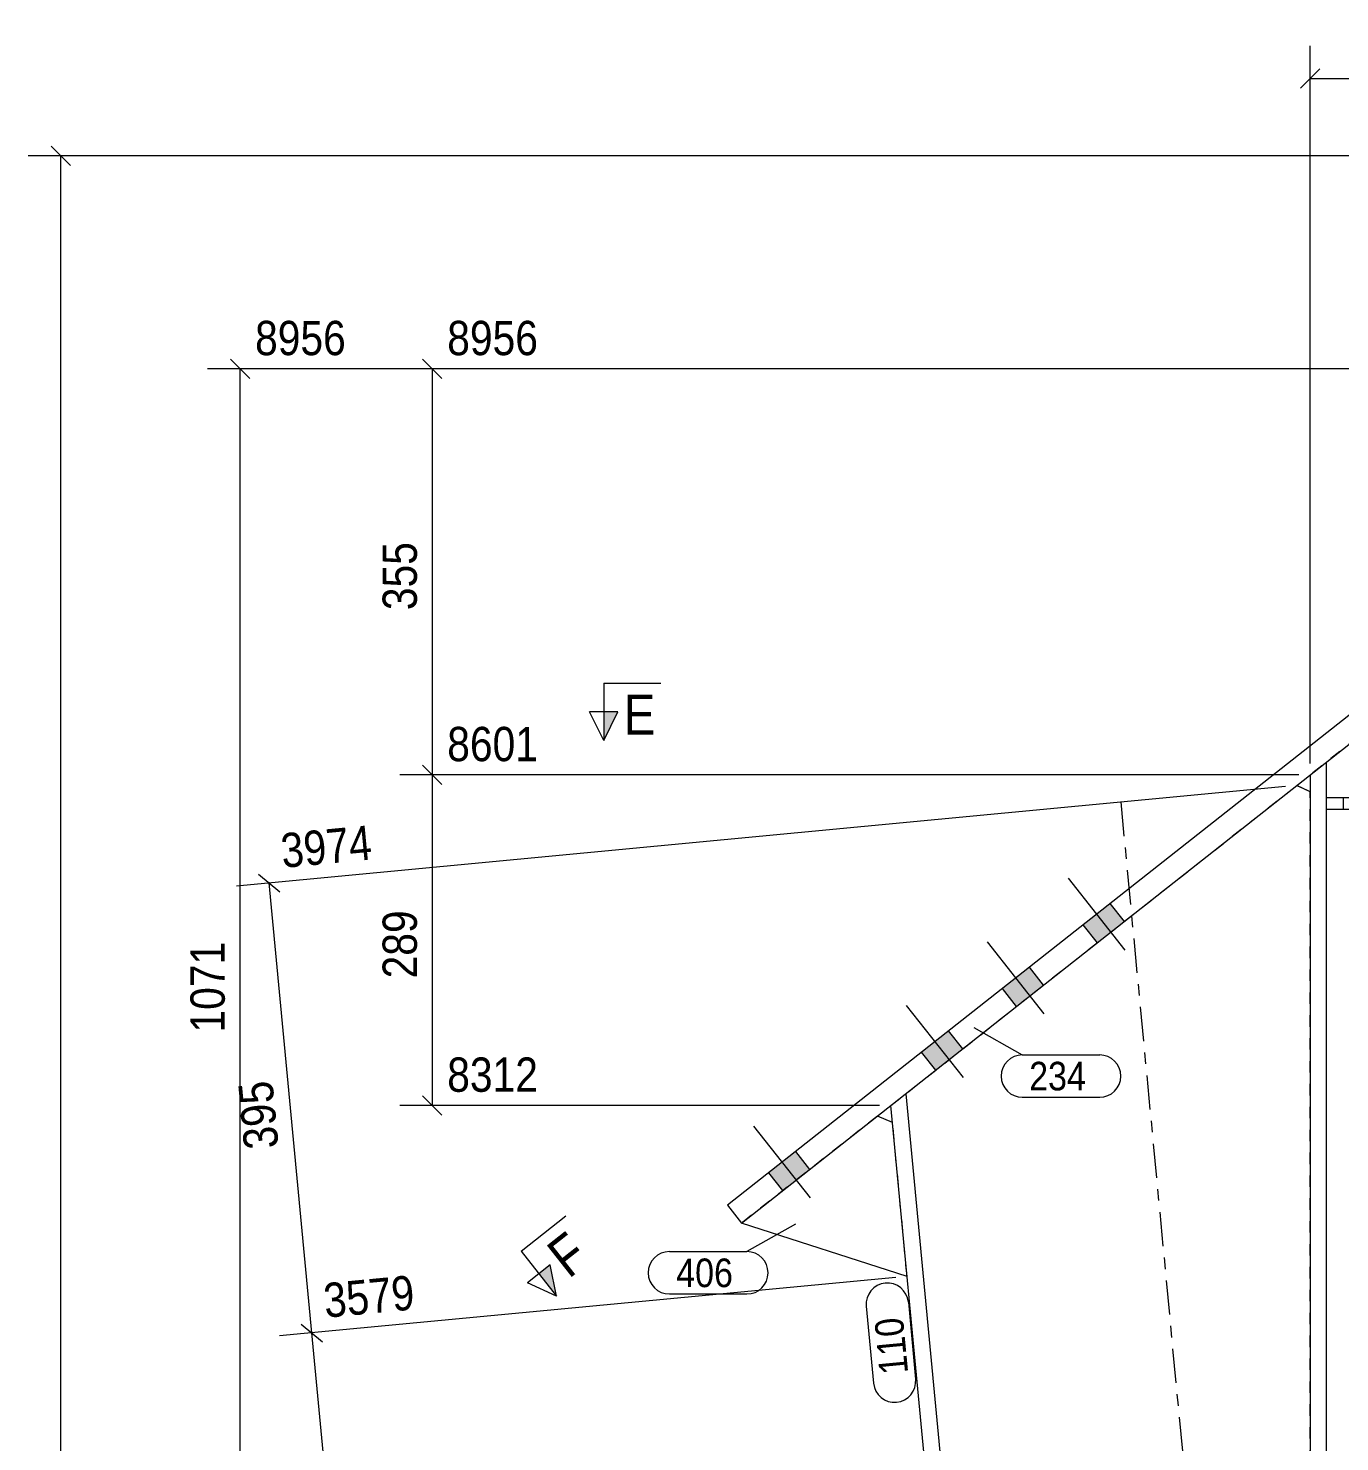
# Model space of a CAD drawing. Header units: millimetres. Extents: x 2 to 579, y 1 to 825.
# Drawn here: x 137.2 to 251.8, y 590.8 to 714.3 of the extents above; entities that cross this region are included whole.
import ezdxf

# ---------------------------------------------------------------- set-up
doc = ezdxf.new("R2010")
doc.units = ezdxf.units.MM
for name, pattern in [('XKITLINE00', [0]), ('XKITLINE01', [4, 1, -1, 1, -1]), ('XKITLINE03', [6, 3, -1, 1, -1])]:
    doc.linetypes.add(name, pattern=pattern)
for name, color, linetype, lineweight in [('Bolt', 3, 'Continuous', 0), ('Dimensions', 7, 'Continuous', 0), ('Part', 2, 'Continuous', 0), ('PartMark', 7, 'Continuous', 0), ('Section', 6, 'Continuous', 0)]:
    doc.layers.add(name, color=color, linetype=linetype, lineweight=lineweight)
doc.styles.add('ARIAL', font='ARIAL.TTF')

# ---------------------------------------------------------------- blocks, each defined once
blk = doc.blocks.new('*A11')
at = {"layer": 'Bolt'}
for points in [[(298.16, 687.62), (296.93, 689.2), (299.28, 691.05), (300.52, 689.48)], [(298.16, 687.62), (296.93, 689.2), (299.28, 691.05), (300.52, 689.48)], [(282.46, 675.24), (281.22, 676.81), (283.58, 678.67), (284.81, 677.1)], [(282.46, 675.24), (281.22, 676.81), (283.58, 678.67), (284.81, 677.1)], [(275.39, 669.67), (274.15, 671.24), (276.51, 673.1), (277.75, 671.53)], [(275.39, 669.67), (274.15, 671.24), (276.51, 673.1), (277.75, 671.53)], [(268.32, 664.1), (267.08, 665.67), (269.44, 667.53), (270.68, 665.96)], [(268.32, 664.1), (267.08, 665.67), (269.44, 667.53), (270.68, 665.96)], [(261.25, 658.53), (260.02, 660.1), (262.37, 661.96), (263.61, 660.38)], [(261.25, 658.53), (260.02, 660.1), (262.37, 661.96), (263.61, 660.38)], [(230.63, 634.38), (229.39, 635.95), (231.74, 637.81), (232.98, 636.24)], [(230.63, 634.38), (229.39, 635.95), (231.74, 637.81), (232.98, 636.24)], [(223.56, 628.81), (222.32, 630.38), (224.68, 632.24), (225.91, 630.67)], [(223.56, 628.81), (222.32, 630.38), (224.68, 632.24), (225.91, 630.67)], [(216.49, 623.24), (215.25, 624.81), (217.61, 626.67), (218.85, 625.1)], [(216.49, 623.24), (215.25, 624.81), (217.61, 626.67), (218.85, 625.1)], [(203.14, 612.71), (201.9, 614.28), (204.26, 616.14), (205.5, 614.57)], [(203.14, 612.71), (201.9, 614.28), (204.26, 616.14), (205.5, 614.57)]]:
    blk.add_hatch(color=3, dxfattribs=at).paths.add_polyline_path(points, flags=17)
at = {"layer": 'Bolt', "color": 3, "linetype": 'XKITLINE00', "lineweight": 0}
for p, q in [((300.58, 686.98), (295.63, 693.27)), ((300.58, 686.98), (295.63, 693.27)), ((300.52, 689.48), (299.28, 691.05)), ((300.52, 689.48), (299.28, 691.05)), ((298.16, 687.62), (296.93, 689.2)), ((298.16, 687.62), (296.93, 689.2)), ((284.87, 674.6), (279.92, 680.88)), ((284.87, 674.6), (279.92, 680.88)), ((284.81, 677.1), (283.58, 678.67)), ((284.81, 677.1), (283.58, 678.67)), ((282.46, 675.24), (281.22, 676.81)), ((282.46, 675.24), (281.22, 676.81)), ((277.81, 669.03), (272.85, 675.31)), ((277.81, 669.03), (272.85, 675.31)), ((277.75, 671.53), (276.51, 673.1)), ((277.75, 671.53), (276.51, 673.1)), ((275.39, 669.67), (274.15, 671.24)), ((275.39, 669.67), (274.15, 671.24)), ((270.74, 663.46), (265.79, 669.74)), ((270.74, 663.46), (265.79, 669.74)), ((270.68, 665.96), (269.44, 667.53)), ((270.68, 665.96), (269.44, 667.53)), ((268.32, 664.1), (267.08, 665.67)), ((268.32, 664.1), (267.08, 665.67)), ((263.67, 657.89), (258.72, 664.17)), ((263.67, 657.89), (258.72, 664.17)), ((263.61, 660.38), (262.37, 661.96)), ((263.61, 660.38), (262.37, 661.96)), ((261.25, 658.53), (260.02, 660.1)), ((261.25, 658.53), (260.02, 660.1)), ((233.04, 633.74), (228.09, 640.02)), ((233.04, 633.74), (228.09, 640.02)), ((232.98, 636.24), (231.74, 637.81)), ((232.98, 636.24), (231.74, 637.81)), ((230.63, 634.38), (229.39, 635.95)), ((230.63, 634.38), (229.39, 635.95)), ((225.98, 628.17), (221.02, 634.45)), ((225.98, 628.17), (221.02, 634.45)), ((225.91, 630.67), (224.68, 632.24)), ((225.91, 630.67), (224.68, 632.24)), ((223.56, 628.81), (222.32, 630.38)), ((223.56, 628.81), (222.32, 630.38)), ((218.91, 622.6), (213.95, 628.88)), ((218.91, 622.6), (213.95, 628.88)), ((218.85, 625.1), (217.61, 626.67)), ((218.85, 625.1), (217.61, 626.67)), ((216.49, 623.24), (215.25, 624.81)), ((216.49, 623.24), (215.25, 624.81)), ((205.56, 612.07), (200.6, 618.35)), ((205.56, 612.07), (200.6, 618.35)), ((205.5, 614.57), (204.26, 616.14)), ((205.5, 614.57), (204.26, 616.14)), ((203.14, 612.71), (201.9, 614.28)), ((203.14, 612.71), (201.9, 614.28))]:
    blk.add_line(p, q, dxfattribs=at)
blk = doc.blocks.new('*A23')
at = {"layer": 'Part', "color": 2, "linetype": 'XKITLINE00', "lineweight": 0}
for p, q in [((302.74, 693.78), (198.29, 611.44)), ((303.98, 692.21), (302.74, 693.78)), ((199.53, 609.87), (303.98, 692.21)), ((198.29, 611.44), (199.53, 609.87))]:
    blk.add_line(p, q, dxfattribs=at)
blk = doc.blocks.new('*A24')
at = {"layer": 'Part', "color": 7, "linetype": 'XKITLINE01', "lineweight": 0}
for p, q in [((294.22, 684.52), (249.22, 649.04)), ((250.62, 647.06), (250.62, 646.06))]:
    blk.add_line(p, q, dxfattribs=at)
at = {"layer": 'Part', "color": 2, "linetype": 'XKITLINE00', "lineweight": 0}
for p, q in [((250.62, 650.15), (250.62, 647.06)), ((249.22, 649.04), (249.22, 176.04)), ((250.62, 646.06), (250.62, 286.44))]:
    blk.add_line(p, q, dxfattribs=at)
blk = doc.blocks.new('*A34')
at = {"layer": 'Part', "color": 7, "linetype": 'XKITLINE01', "lineweight": 0}
for p, q in [((212.57, 620.15), (248.06, 648.13)), ((248.06, 648.13), (249.22, 647.57)), ((249.22, 249.04), (249.22, 647.57)), ((249.22, 249.04), (249.22, 647.57)), ((249.22, 647.57), (249.22, 647.57))]:
    blk.add_line(p, q, dxfattribs=at)
at = {"layer": 'Part', "color": 2, "linetype": 'XKITLINE00', "lineweight": 0}
for p, q in [((249.22, 647.57), (248.06, 648.13)), ((247.83, 248.91), (212.57, 620.15)), ((213.88, 621.18), (249.22, 249.04))]:
    blk.add_line(p, q, dxfattribs=at)
at = {"layer": 'Part', "color": 7, "linetype": 'XKITLINE03', "lineweight": 0}
blk.add_line((232.66, 646.68), (250.17, 462.28), dxfattribs=at)
blk = doc.blocks.new('*A35')
at = {"layer": 'Part', "color": 7, "linetype": 'XKITLINE01', "lineweight": 0}
for p, q in [((211.4, 619.22), (199.53, 609.87)), ((213.99, 605.22), (212.72, 618.66))]:
    blk.add_line(p, q, dxfattribs=at)
at = {"layer": 'Part', "color": 2, "linetype": 'XKITLINE00', "lineweight": 0}
for p, q in [((212.72, 618.66), (211.4, 619.22)), ((213.99, 605.22), (199.53, 609.87))]:
    blk.add_line(p, q, dxfattribs=at)
blk = doc.blocks.new('*A40')
at = {"layer": 'Part', "color": 2, "linetype": 'XKITLINE00', "lineweight": 0}
for p, q in [((250.62, 647.06), (292.82, 647.06)), ((250.62, 647.06), (250.62, 646.06)), ((250.62, 646.06), (292.82, 646.06)), ((292.82, 646.06), (292.82, 647.06))]:
    blk.add_line(p, q, dxfattribs=at)
at = {"layer": 'Part', "color": 7, "linetype": 'XKITLINE01', "lineweight": 0}
for p, q in [((252.12, 646.06), (252.12, 647.06)), ((291.32, 646.06), (291.32, 647.06))]:
    blk.add_line(p, q, dxfattribs=at)
blk = doc.blocks.new('*A123')
at = {"layer": 'PartMark', "color": 7, "linetype": 'XKITLINE00', "lineweight": 0}
for p, q in [((204.23, 609.77), (199.99, 607.38)), ((193.22, 607.38), (199.99, 607.38)), ((193.22, 603.68), (199.99, 603.68))]:
    blk.add_line(p, q, dxfattribs=at)
for centre, start, end in [((193.22, 605.53), 90, 270), ((199.99, 605.53), 270, 90)]:
    blk.add_arc(centre, 1.85, start, end, dxfattribs=at)
at = {"layer": 'PartMark', "color": 3, "style": 'ARIAL', "width": 0.85}
blk.add_text('406', height=2.5, dxfattribs=at).set_placement((193.82, 604.28))
blk = doc.blocks.new('*A124')
at = {"layer": 'PartMark', "color": 7, "linetype": 'XKITLINE00', "lineweight": 0}
for p, q in [((214.11, 602.97), (214.74, 596.24)), ((210.42, 602.62), (211.06, 595.89))]:
    blk.add_line(p, q, dxfattribs=at)
for centre, start, end in [((212.26, 602.79), 5.4246, 185.4246), ((212.9, 596.06), 185.4246, 5.4246)]:
    blk.add_arc(centre, 1.85, start, end, dxfattribs=at)
at = {"layer": 'PartMark', "color": 3, "style": 'ARIAL', "width": 0.85}
blk.add_text('110', height=2.5, rotation=95.4261, dxfattribs=at).set_placement((214.09, 596.78))
blk = doc.blocks.new('*A131')
at = {"layer": 'PartMark', "color": 7, "linetype": 'XKITLINE00', "lineweight": 0}
for p, q in [((219.81, 626.96), (224.06, 624.57)), ((224.06, 624.57), (230.82, 624.57)), ((224.06, 620.87), (230.82, 620.87))]:
    blk.add_line(p, q, dxfattribs=at)
for centre, start, end in [((224.06, 622.72), 90, 270), ((230.82, 622.72), 270, 90)]:
    blk.add_arc(centre, 1.85, start, end, dxfattribs=at)
at = {"layer": 'PartMark', "color": 3, "style": 'ARIAL', "width": 0.85}
blk.add_text('234', height=2.5, dxfattribs=at).set_placement((224.66, 621.47))
blk = doc.blocks.new('*A136')
at = {"layer": 'Section'}
blk.add_hatch(color=3, dxfattribs=at).paths.add_polyline_path([(182.79, 606.22), (183.35, 603.48), (181.8, 605.44)], flags=17)
at = {"layer": 'Section', "color": 1, "linetype": 'XKITLINE00', "lineweight": 0}
for q in [(184.18, 610.5), (183.35, 603.48)]:
    blk.add_line((180.26, 607.41), q, dxfattribs=at)
at = {"layer": 'Section', "color": 3, "linetype": 'XKITLINE00', "lineweight": 0}
for p, q in [((182.79, 606.22), (180.82, 604.67)), ((183.35, 603.48), (182.79, 606.22)), ((183.35, 603.48), (180.82, 604.67))]:
    blk.add_line(p, q, dxfattribs=at)
at = {"layer": 'Section', "color": 7, "style": 'ARIAL', "width": 0.85}
blk.add_text('F', height=3.5, rotation=38.2507, dxfattribs=at).set_placement((184.42, 604.96))
blk = doc.blocks.new('*A137')
at = {"layer": 'Section'}
blk.add_hatch(color=3, dxfattribs=at).paths.add_polyline_path([(188.73, 654.56), (187.48, 652.06), (187.48, 654.56)], flags=17)
at = {"layer": 'Section', "color": 1, "linetype": 'XKITLINE00', "lineweight": 0}
for q in [(192.48, 657.06), (187.48, 652.06)]:
    blk.add_line((187.48, 657.06), q, dxfattribs=at)
at = {"layer": 'Section', "color": 3, "linetype": 'XKITLINE00', "lineweight": 0}
for p, q in [((187.48, 652.06), (186.23, 654.56)), ((188.73, 654.56), (186.23, 654.56)), ((187.48, 652.06), (188.73, 654.56))]:
    blk.add_line(p, q, dxfattribs=at)
at = {"layer": 'Section', "color": 7, "style": 'ARIAL', "width": 0.85}
blk.add_text('E', height=3.5, dxfattribs=at).set_placement((189.23, 652.56))
blk = doc.blocks.new('*A144')
at = {"layer": 'Dimensions', "color": 7, "linetype": 'XKITLINE00', "lineweight": 0}
for p, q in [((171.66, 649.89), (173.35, 648.19)), ((248.22, 649.04), (169.66, 649.04)), ((172.51, 620.15), (172.51, 649.04)), ((211.57, 620.15), (169.66, 620.15)), ((171.66, 621), (173.35, 619.3))]:
    blk.add_line(p, q, dxfattribs=at)
at = {"layer": 'Dimensions', "color": 3}
for p in [(172.51, 649.04), (172.51, 620.15)]:
    blk.add_point(p, dxfattribs=at)
at = {"layer": 'Dimensions', "color": 3, "style": 'ARIAL', "width": 0.85}
for s, p in [('8601', (173.81, 650.24)), ('8312', (173.81, 621.35))]:
    blk.add_text(s, height=3, dxfattribs=at).set_placement(p)
blk.add_text('289', height=3, rotation=90.0002, dxfattribs=at).set_placement((171.16, 631.26))
blk = doc.blocks.new('*A145')
at = {"layer": 'Dimensions', "color": 7, "linetype": 'XKITLINE00', "lineweight": 0}
for p, q in [((293.22, 684.52), (169.66, 684.52)), ((171.66, 685.37), (173.35, 683.67)), ((172.51, 649.04), (172.51, 684.52)), ((171.66, 649.89), (173.35, 648.19)), ((248.22, 649.04), (169.66, 649.04))]:
    blk.add_line(p, q, dxfattribs=at)
at = {"layer": 'Dimensions', "color": 3}
for p in [(172.51, 684.52), (172.51, 649.04)]:
    blk.add_point(p, dxfattribs=at)
at = {"layer": 'Dimensions', "color": 3, "style": 'ARIAL', "width": 0.85}
blk.add_text('8956', height=3, dxfattribs=at).set_placement((173.81, 685.72))
blk.add_text('355', height=3, rotation=90.0002, dxfattribs=at).set_placement((171.16, 663.44))
blk = doc.blocks.new('*A146')
at = {"layer": 'Dimensions', "color": 7, "linetype": 'XKITLINE00', "lineweight": 0}
for p, q in [((312.42, 703.14), (137.2, 703.14)), ((139.2, 703.99), (140.9, 702.3)), ((140.05, 77.32), (140.05, 703.14))]:
    blk.add_line(p, q, dxfattribs=at)
at = {"layer": 'Dimensions', "color": 3}
blk.add_point((140.05, 703.14), dxfattribs=at)
blk = doc.blocks.new('*A153')
at = {"layer": 'Dimensions', "color": 7, "linetype": 'XKITLINE00', "lineweight": 0}
for p, q in [((293.22, 684.52), (152.87, 684.52)), ((154.87, 685.37), (156.57, 683.67)), ((155.72, 577.44), (155.72, 684.52))]:
    blk.add_line(p, q, dxfattribs=at)
at = {"layer": 'Dimensions', "color": 3}
blk.add_point((155.72, 684.52), dxfattribs=at)
at = {"layer": 'Dimensions', "color": 3, "style": 'ARIAL', "width": 0.85}
blk.add_text('8956', height=3, dxfattribs=at).set_placement((157.02, 685.72))
blk.add_text('1071', height=3, rotation=90.0002, dxfattribs=at).set_placement((154.37, 626.53))
blk = doc.blocks.new('*A167')
at = {"layer": 'Dimensions', "color": 7, "linetype": 'XKITLINE00', "lineweight": 0}
for p, q in [((213, 605.12), (159.14, 600.01)), ((161.06, 601.04), (162.91, 599.51)), ((195.82, 243.97), (161.98, 600.28))]:
    blk.add_line(p, q, dxfattribs=at)
at = {"layer": 'Dimensions', "color": 3}
blk.add_point((161.98, 600.28), dxfattribs=at)
at = {"layer": 'Dimensions', "color": 3, "style": 'ARIAL', "width": 0.85}
blk.add_text('3579', height=3, rotation=5.4259, dxfattribs=at).set_placement((163.16, 601.6))
blk = doc.blocks.new('*A168')
at = {"layer": 'Dimensions', "color": 7, "linetype": 'XKITLINE00', "lineweight": 0}
for p, q in [((247.06, 648.03), (155.41, 639.33)), ((157.32, 640.36), (159.17, 638.83)), ((161.98, 600.28), (158.25, 639.6)), ((213, 605.12), (159.14, 600.01)), ((161.06, 601.04), (162.91, 599.51))]:
    blk.add_line(p, q, dxfattribs=at)
at = {"layer": 'Dimensions', "color": 3}
for p in [(158.25, 639.6), (161.98, 600.28)]:
    blk.add_point(p, dxfattribs=at)
at = {"layer": 'Dimensions', "color": 3, "style": 'ARIAL', "width": 0.85}
for s, rotation, p in [('3974', 5.4259, (159.43, 640.91)), ('395', 95.4261, (159.08, 616.49))]:
    blk.add_text(s, height=3, rotation=rotation, dxfattribs=at).set_placement(p)
blk = doc.blocks.new('*A171')
at = {"layer": 'Dimensions', "color": 7, "linetype": 'XKITLINE00', "lineweight": 0}
for p, q in [((249.22, 650.04), (249.22, 712.74)), ((271.72, 667.78), (271.72, 712.74)), ((250.07, 710.74), (248.37, 709.04)), ((272.57, 710.74), (270.87, 709.04)), ((249.22, 709.89), (271.72, 709.89))]:
    blk.add_line(p, q, dxfattribs=at)
at = {"layer": 'Dimensions', "color": 3}
for p in [(249.22, 709.89), (271.72, 709.89)]:
    blk.add_point(p, dxfattribs=at)
at = {"layer": 'Dimensions', "color": 3, "style": 'ARIAL', "width": 0.85}
blk.add_text('225', height=3, dxfattribs=at).set_placement((257.13, 711.24))

msp = doc.modelspace()

# ---------------------------------------------------------------- block references
at = {"lineweight": 0}
for name in ['*A136', '*A171', '*A146', '*A23', '*A11', '*A153', '*A145', '*A137', '*A144', '*A168', '*A34', '*A40', '*A131', '*A35', '*A123', '*A167', '*A124']:
    msp.add_blockref(name, (0, 0), dxfattribs=at)
at = {"layer": 'Part', "lineweight": 0}
msp.add_blockref('*A24', (0, 0), dxfattribs=at)

doc.saveas('drawing.dxf')
